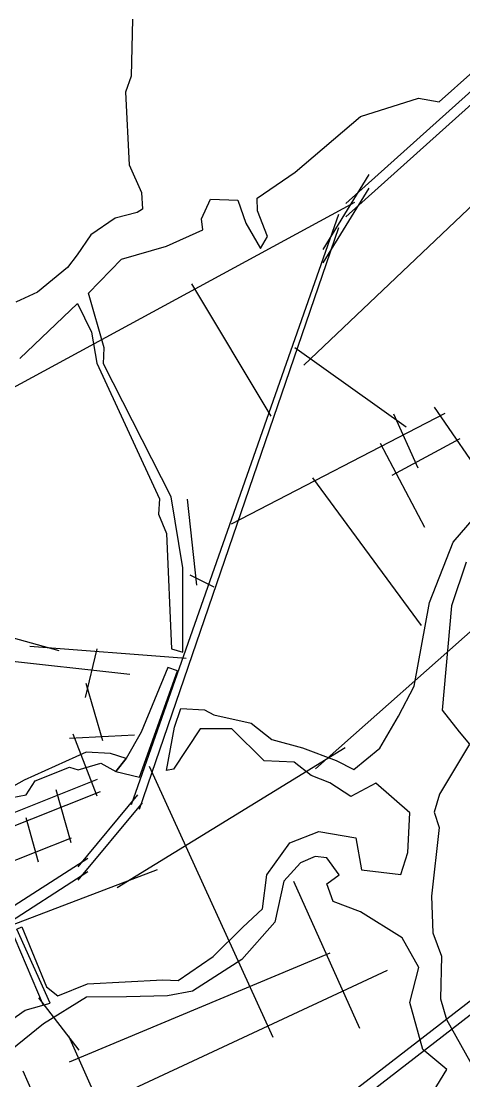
# Model space of a CAD drawing. Header units: metres. Extents: x -9699 to 502, y -2 to 5310.
# Drawn here: x -3985 to -3110, y 1881 to 3973 of the extents above; entities that cross this region are included whole.
import ezdxf

# ---------------------------------------------------------------- set-up
doc = ezdxf.new("R2010")
doc.units = ezdxf.units.M
doc.header["$MEASUREMENT"] = 0
doc.header["$XCLIPFRAME"] = 0
for name, color, linetype in [('底图', 73, 'Continuous'), ('水网', 141, 'Continuous'), ('路网', 2, 'Continuous')]:
    doc.layers.add(name, color=color, linetype=linetype)
picture_1 = doc.add_image_def('image1.jpg', size_in_pixel=(8192, 4266))

msp = doc.modelspace()

# ---------------------------------------------------------------- linework, layer by layer
at = {"layer": '水网'}
for points in [[(-3764.296418752769, 3976.531864272966), (-3767.086385456576, 3864.331197246361), (-3778.246179259906, 3832.273871787242), (-3771.302602852571, 3688.985502011077), (-3746.702890543865, 3634.209636432566), (-3744.594343774552, 3601.905905801308), (-3755.137077621141, 3594.883365375272), (-3799.00981055844, 3584.072752008002), (-3847.000085327461, 3550.774312831009), (-3873.895473869976, 3511.513010878645), (-3892.998668851127, 3486.531398883954), (-3952.175861339223, 3437.936602372), (-3994.922239907159, 3418.137121065988)], [(-3987.268148328658, 3306.749880076171), (-3873.145167220799, 3415.639733241768), (-3845.776880690959, 3359.09521151407), (-3834.850031310744, 3297.748713516578), (-3710.962075474709, 3029.827697490888), (-3713.469230637079, 2999.767425156841), (-3697.590678624598, 2961.357087256556), (-3687.208899481273, 2733.581798976719), (-3665.262293095569, 2727.003376965868), (-3664.99784404353, 2893.721498934674), (-3688.397825037173, 3034.002723294087), (-3822.198604671066, 3296.023556235237), (-3820.514329972823, 3327.997722915228), (-3851.238863396313, 3435.858037729158), (-3786.56946128195, 3502.78492674936), (-3697.298740597376, 3528.462367071357), (-3625.611618505172, 3560.897013101421), (-3628.09201481122, 3582.747292924423), (-3610.522324983191, 3621.580753637442), (-3556.215974463317, 3619.452896792298), (-3540.775968345668, 3573.703869922925), (-3511.493127628317, 3524.231111024354), (-3497.650329534547, 3547.637578200446), (-3517.349703072978, 3598.174272501508), (-3517.882105747601, 3623.176642781336), (-3443.141298018411, 3674.511532931505), (-3314.016418616426, 3784.730307221508), (-3199.428789864389, 3820.615491171724), (-3158.382493068086, 3813.780208067033), (-3091.944560538723, 3872.784984439081)], [(-4059.892959396385, 1962.614563854593), (-3976.443978695142, 2020.805811273567), (-3927.583567276277, 2034.611390417646), (-3993.238761669287, 2180.374080918133), (-3983.270592961869, 2184.800627471101), (-3934.537344055308, 2066.943619971156), (-3911.939925231854, 2049.062971858744), (-3853.345360721738, 2072.759774627761), (-3704.766211280804, 2080.426407866756), (-3674.07384648516, 2079.03246182936), (-3605.146550237725, 2126.263254918013), (-3546.217154939821, 2184.250759383576), (-3507.823773508659, 2220.827482205438), (-3498.895043984565, 2287.736122366979), (-3453.358697230884, 2351.076287260126), (-3396.215066134551, 2373.379178975083), (-3322.999740191605, 2360.889568010709), (-3312.285337949724, 2297.549368134227), (-3234.552815337636, 2288.240826966721), (-3220.54819744463, 2331.898247119832), (-3216.286149154504, 2410.176121901983), (-3283.766079857189, 2468.609314078138), (-3333.251325778969, 2442.539136791856), (-3374.639064181538, 2469.508280883412), (-3411.527994163145, 2483.891819734469), (-3444.818133562687, 2509.962032004085), (-3504.200465262357, 2512.658932419908), (-3568.08142241533, 2575.586958622429), (-3631.062636180883, 2575.586958622429), (-3683.247112264945, 2496.477424974968), (-3697.64282349615, 2493.780524559153), (-3681.44762549008, 2579.182860826862), (-3668.85140103374, 2616.040709743101), (-3622.065385274254, 2613.343774343943), (-3604.070700493336, 2603.455104502595), (-3530.292657562473, 2587.273597057662), (-3488.905010643721, 2554.910617151123), (-3428.622935556632, 2538.72910970619), (-3362.042748241365, 2513.557899225183), (-3326.953213550791, 2495.578458169701), (-3275.798753816416, 2537.518581303543), (-3238.768206878653, 2600.687992529856), (-3207.637909028039, 2660.104286436246), (-3177.718582526635, 2824.974700570085), (-3130.807325415096, 2944.149215516569), (-3006.555645351706, 3088.378551382579)], [(-3105.330087365132, 2904.782886436413), (-3134.384159879934, 2818.813820112838), (-3152.391103492963, 2612.47436845825), (-3118.86017867444, 2570.249585913015), (-3098.678756100984, 2545.502513407148), (-3157.876107512959, 2447.169846098288), (-3168.43846364299, 2411.51332496712), (-3158.695162169548, 2381.38105753046), (-3173.565674435915, 2245.825979952758), (-3170.845494478432, 2173.55890711306), (-3153.895097523404, 2127.211758128171), (-3155.728524796141, 2042.718638783408), (-3143.814403715151, 2001.947099031415), (-3088.648561362366, 1903.68348882936)], [(-3777.314693614972, 2517.229598174538), (-3797.251611325351, 2491.997476814143), (-3750.851460965278, 2480.520160718806), (-3675.661639696366, 2690.07783447393), (-3694.963036469616, 2697.003224260977), (-3747.43701028415, 2569.439231899807), (-3777.314693614972, 2517.229598174538)], [(-4030.504728700958, 2434.996621809462), (-3974.71802568117, 2445.580080626789), (-3957.064043630447, 2473.097065175935), (-3888.961549612126, 2500.408183934275), (-3872.125921288571, 2495.096156915261), (-3826.935506333946, 2508.376224462794), (-3797.251611325351, 2491.997476814143), (-3777.314693614972, 2517.229598174538), (-3807.88466087525, 2527.410985620955), (-3856.1763652167, 2530.066985170619), (-3978.456270763753, 2474.733382022427), (-4010.355382907494, 2456.583968007331)], [(-3284.104752965504, 1673.118391303629), (-3143.245648795011, 1903.765839604144), (-3190.570687232569, 1943.314361902259), (-3216.570206421195, 2036.070545394803), (-3198.967712784346, 2105.068285478926), (-3231.464687448867, 2163.242845846253), (-3314.061221898562, 2214.652958246843), (-3368.222846339413, 2234.946407097072), (-3380.409223274095, 2270.121732430809), (-3356.036469404747, 2287.709395097678), (-3380.409223274095, 2321.531809848064), (-3403.516572920256, 2323.906653665472), (-3432.519140043383, 2311.564182615599), (-3465.818336341282, 2275.073308902196), (-3483.005036008036, 2194.578784951562), (-3548.807061935047, 2120.503808250331), (-3645.792263361669, 2058.208875493547), (-3695.150804190241, 2048.691588755472), (-3776.549083541963, 2046.961172984913), (-3855.616721049461, 2045.993079106156), (-3940.80426030024, 1993.881515819761), (-4031.207383715808, 1920.925306228804)]]:
    msp.add_lwpolyline(points, dxfattribs=at)
at = {"layer": '路网'}
for p, q in [((-3342.998239932684, 3612.87599523678), (-2726.886142412135, 4164.881713590708)), ((-3342.998239932684, 3586.317707851474), (-2726.886142412135, 4138.323426205403)), ((-3425.838831694098, 3293.942716138143), (-2640.395175747821, 4038.982990612547)), ((-3466.724206409796, 1754.163540516361), (-928.6070343851244, 3713.693467921029)), ((-3466.724206409796, 1726.365943709321), (-928.6070343851244, 3685.895871113988)), ((-3387.489668098047, 3522.020540576767), (-3296.686718943194, 3669.774699998954)), ((-3387.489668098047, 3495.462253191461), (-3296.686718943194, 3643.21641261365)), ((-4109.886466469441, 3189.982643044097), (-3325.209172655268, 3615.371177414424)), ((-3766.49825517767, 2426.253691519471), (-3356.785621018011, 3591.772980788088)), ((-3750.842781492829, 2417.234279029035), (-3356.785621018011, 3565.214693402783)), ((-3648.01210328182, 3454.011849094503), (-3490.900015590153, 3193.000857167874)), ((-3443.890655513067, 3328.485354158102), (-3223.545053968214, 3171.973900909677)), ((-3168.432688729947, 3211.100532265722), (-2980.366737280027, 2936.927028621516)), ((-3569.2184057462, 2980.846715908283), (-3146.676533849561, 3198.694113513608)), ((-3248.897920389661, 3197.675086923011), (-3200.649402578929, 3091.194283701101)), ((-3274.797280779778, 3139.660216911032), (-3187.510402562788, 2973.742608125112)), ((-3251.378827778914, 3076.377544659675), (-3117.255153078018, 3148.700596666962)), ((-3408.920955480673, 3071.591454690137), (-3193.901132967345, 2779.958627863056)), ((-3656.753852929971, 3029.301229967412), (-3638.383441745297, 2859.518475952264)), ((-3651.140662608167, 2879.912800088145), (-3603.683776174243, 2856.459330123849)), ((-3402.6019073652, 2497.042495857306), (-2977.611645740639, 2873.447889526468)), ((-4262.341451989007, 2827.984853967892), (-3910.468332394979, 2730.582289593571)), ((-3967.714835068699, 2738.876083036479), (-3658.460761312964, 2715.691088754613)), ((-3857.749223776512, 2637.904140606579), (-3834.66644292274, 2733.592240938577)), ((-4033.571337441812, 2712.982502479923), (-3769.838203449808, 2684.03071140437)), ((-3823.370627975295, 2552.520916483829), (-3856.275880417678, 2665.383796538066)), ((-3889.437988675935, 2557.482314149909), (-3760.770419223547, 2563.812865205206)), ((-3882.648941925873, 2566.121613683716), (-3835.37334400553, 2443.406323820966)), ((-3794.580448654873, 2262.572976739471), (-3344.461481967686, 2538.831965790467)), ((-3731.435119465917, 2502.410597638696), (-3487.352952131747, 1967.594921094995)), ((-4077.62736671957, 2379.010158727814), (-3833.45137911156, 2476.890219499679)), ((-4070.316686548109, 2355.635827108137), (-3828.090225821135, 2452.05497644895)), ((-3916.305486677892, 2455.950707692124), (-3886.575484663125, 2351.740095864963)), ((-3871.832617703658, 2303.619968889178), (-3753.885187524101, 2445.562559045027)), ((-3871.832617703658, 2277.061681503872), (-3744.976551659613, 2429.725275478421)), ((-3975.278136366629, 2400.923606836123), (-3950.909287642288, 2313.269828362729)), ((-4048.872109892349, 2295.739072668052), (-3885.113348628831, 2360.99244186268)), ((-4027.123801597561, 2209.267735881635), (-3853.006690896721, 2320.587825915733)), ((-4172.847328326046, 2124.130173959655), (-3715.159566782375, 2298.114832085422)), ((-4027.123801597561, 2182.709448496329), (-3853.006690896721, 2294.029538530427)), ((-3446.501451047989, 2274.978274758503), (-3315.697079226302, 1985.063457773627)), ((-4008.092784841254, 2188.606487849591), (-3941.205240912518, 2030.422406470738)), ((-3888.90788587572, 1918.431526256238), (-3374.150687415597, 2133.492246230408)), ((-4261.362289582343, 1634.086728131422), (-3260.269448663152, 2099.718976985705)), ((-3950.247869238243, 2044.878353856648), (-3870.746506541722, 1941.437487025665)), ((-3890.978805307008, 1969.716788264048), (-3650.815148232287, 1433.647801255238)), ((-3981.16760366605, 1900.56604146873), (-3895.915676237026, 1708.911258196653))]:
    msp.add_line(p, q, dxfattribs=at)

# ---------------------------------------------------------------- pictures from other files: only their frames are drawn
at = {"layer": '底图'}
image = msp.add_image(picture_1, insert=(-9698.9369754646, -2.149264351087595), size_in_units=(10200.609525968895, 5311.987333713782), dxfattribs=at)
image.set_boundary_path([(-0.5, -0.5), (8191.500000000001, 4265.5)])
image.dxf.clipping = 0

doc.saveas('drawing.dxf')
